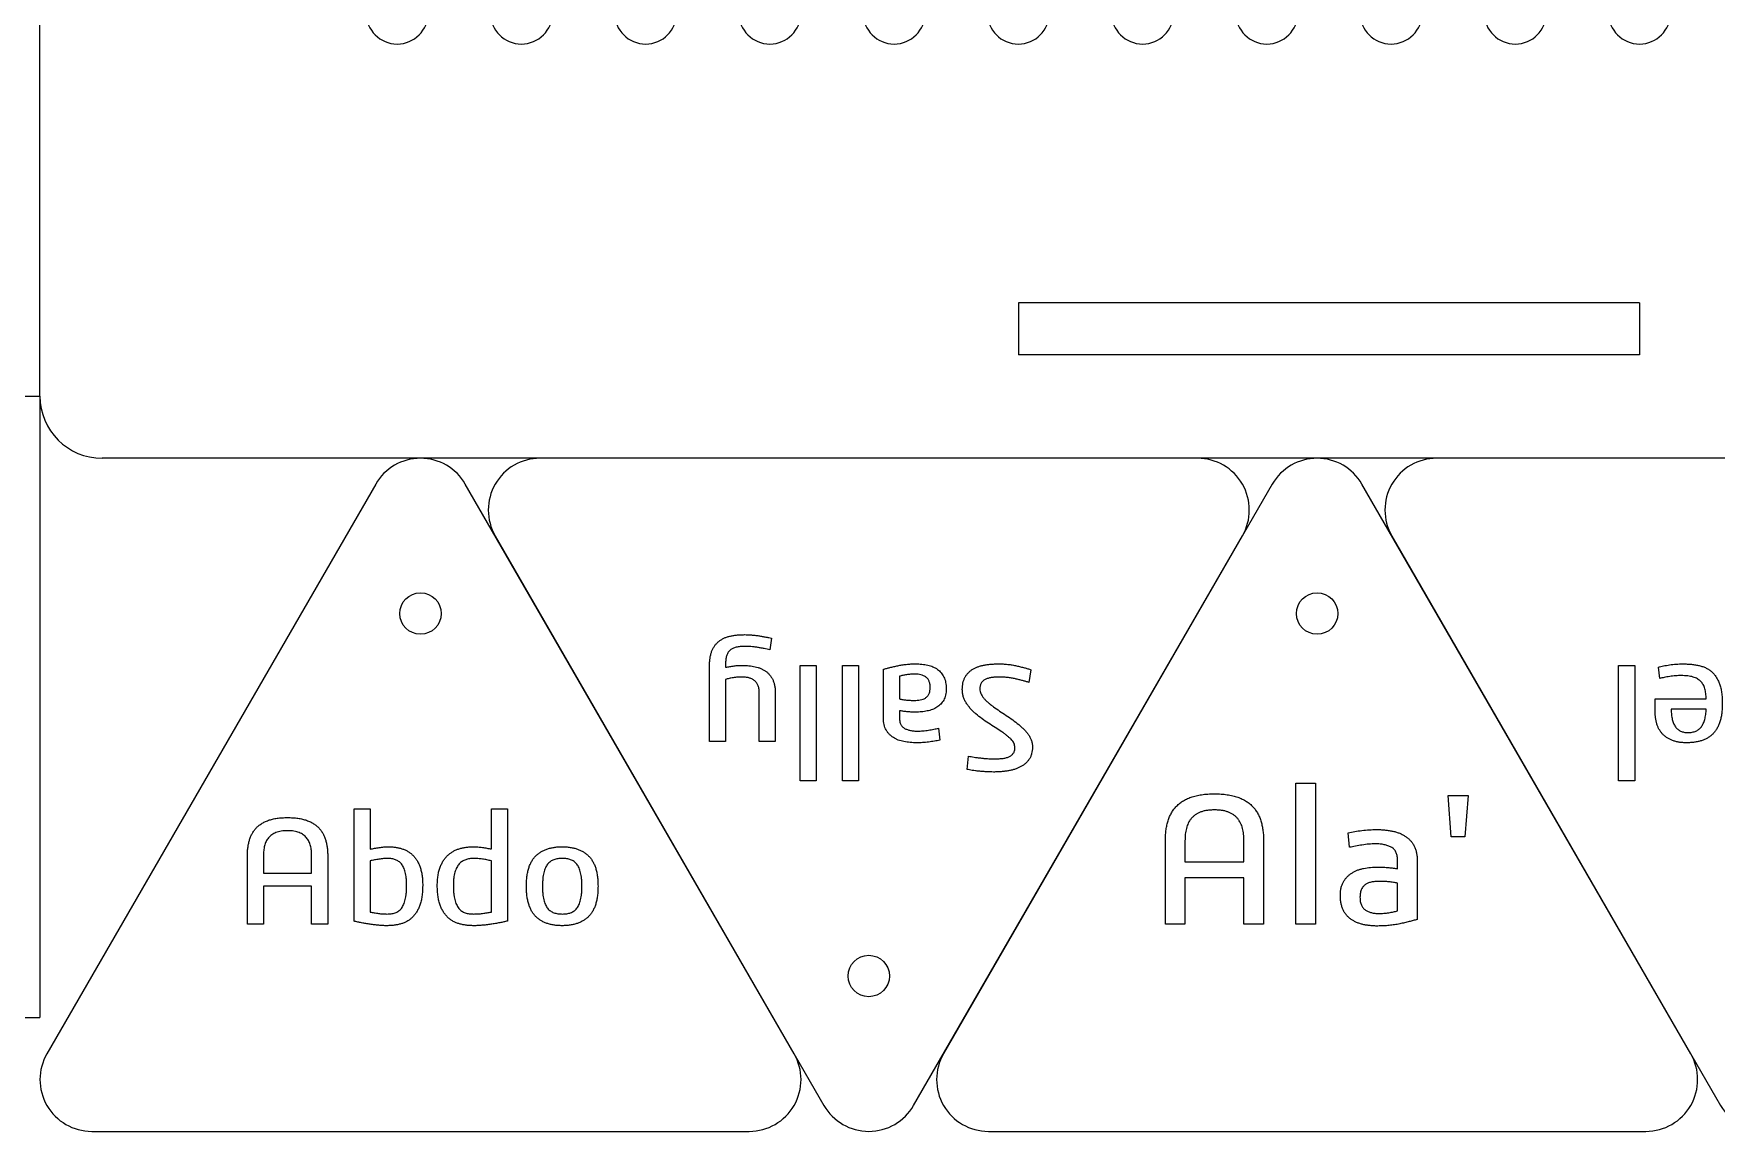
# Model space of a CAD drawing. Header units: millimetres. Extents: x 9 to 348, y 407 to 812.
# Drawn here: x 223.6 to 304.9, y 494.4 to 547.4 of the extents above; entities that cross this region are included whole.
import ezdxf

# ---------------------------------------------------------------- set-up
doc = ezdxf.new("R2010")
doc.units = ezdxf.units.MM

# ---------------------------------------------------------------- blocks, each defined once
blk = doc.blocks.new('7-Box Middle')
at = {"color": 179, "linetype": 'Continuous', "lineweight": 25}
for p, q in [((212.5, 52.5), (215, 52.5)), ((215, 52.5), (215, 22.5)), ((212.5, 22.5), (215, 22.5))]:
    blk.add_line(p, q, dxfattribs=at)
blk = doc.blocks.new('Sally')
at = {"color": 179, "linetype": 'Continuous', "lineweight": 25}
for p, q in [((16.212, 31.25), (0.335, 3.75)), ((36.419, 3.75), (20.542, 31.25)), ((18.871, 15.574), (19.647, 15.574)), ((18.871, 10), (18.871, 15.574)), ((19.647, 15.574), (19.647, 10)), ((20.917, 10), (20.917, 15.574)), ((20.917, 15.574), (21.693, 15.574)), ((21.693, 15.574), (21.693, 10)), ((13.631, 15.022), (13.562, 14.385)), ((15.006, 13.038), (14.952, 13.612)), ((22.893, 13.669), (23.669, 13.669)), ((22.893, 11.324), (22.893, 13.669)), ((23.669, 13.669), (23.669, 11.306)), ((25.292, 10.679), (25.292, 13.669)), ((25.292, 13.669), (26.068, 13.669)), ((26.068, 13.669), (26.068, 10)), ((16.895, 12.189), (16.895, 12.541)), ((17.672, 12.548), (17.672, 10.187)), ((16.895, 10.527), (16.895, 11.622)), ((10.545, 10.211), (10.644, 10.824)), ((19.647, 10), (18.871, 10)), ((21.693, 10), (20.917, 10)), ((25.292, 9.879), (25.292, 10.092)), ((23.073, 8.695), (23.157, 9.25)), ((2.5, 0), (34.254, 0))]:
    blk.add_line(p, q, dxfattribs=at)
blk.add_circle((18.377, 25), 1, dxfattribs=at)
for centre, start, end in [((18.377, 30), 30, 150), ((2.5, 2.5), 150, 270), ((34.254, 2.5), 270, 30)]:
    blk.add_arc(centre, 2.5, start, end, dxfattribs=at)
for points, knots in [([(10.475, 13.949), (10.477, 14.003), (10.481, 14.109), (10.508, 14.26), (10.556, 14.397), (10.621, 14.521), (10.704, 14.631), (10.8, 14.729), (10.907, 14.818), (11.029, 14.893), (11.162, 14.957), (11.307, 15.013), (11.462, 15.057), (11.628, 15.092), (11.802, 15.118), (11.983, 15.136), (12.168, 15.149), (12.294, 15.15), (12.358, 15.151)], [0, 0, 0, 0, 0.064899, 0.125423, 0.182455, 0.237477, 0.291576, 0.345747, 0.400503, 0.456735, 0.515657, 0.576621, 0.640893, 0.708025, 0.778407, 0.850139, 0.924267, 1, 1, 1, 1]), ([(12.358, 15.151), (12.415, 15.15), (12.532, 15.148), (12.709, 15.139), (12.886, 15.126), (13.059, 15.11), (13.223, 15.094), (13.374, 15.072), (13.508, 15.048), (13.592, 15.03), (13.631, 15.022)], [0, 0, 0, 0, 0.134184, 0.273672, 0.41423, 0.550642, 0.680372, 0.79944, 0.906898, 1, 1, 1, 1]), ([(13.015, 11.139), (13.012, 11.178), (13.007, 11.256), (12.971, 11.371), (12.912, 11.482), (12.828, 11.588), (12.729, 11.693), (12.616, 11.797), (12.492, 11.9), (12.306, 12.038), (12.057, 12.211), (11.743, 12.415), (11.429, 12.628), (11.18, 12.817), (10.996, 12.977), (10.872, 13.1), (10.76, 13.228), (10.66, 13.357), (10.576, 13.493), (10.518, 13.638), (10.482, 13.791), (10.477, 13.896), (10.475, 13.949)], [0, 0, 0, 0, 0.029569, 0.059427, 0.091125, 0.125296, 0.162151, 0.200795, 0.241962, 0.285374, 0.376901, 0.473302, 0.570799, 0.665864, 0.711709, 0.756269, 0.799136, 0.840701, 0.880905, 0.920484, 0.959551, 1, 1, 1, 1]), ([(12.358, 14.516), (12.285, 14.515), (12.145, 14.513), (11.975, 14.502), (11.849, 14.486), (11.763, 14.47), (11.684, 14.446), (11.612, 14.419), (11.547, 14.387), (11.49, 14.346), (11.439, 14.3), (11.396, 14.247), (11.362, 14.188), (11.338, 14.121), (11.324, 14.045), (11.322, 13.992), (11.322, 13.964)], [0, 0, 0, 0, 0.163964, 0.315031, 0.38435, 0.450111, 0.511412, 0.56907, 0.62387, 0.675555, 0.727126, 0.777166, 0.827588, 0.880498, 0.937817, 1, 1, 1, 1]), ([(11.322, 13.964), (11.324, 13.93), (11.329, 13.861), (11.367, 13.76), (11.427, 13.661), (11.51, 13.567), (11.609, 13.473), (11.723, 13.38), (11.846, 13.284), (12.031, 13.157), (12.281, 12.995), (12.594, 12.796), (12.91, 12.586), (13.157, 12.391), (13.34, 12.226), (13.464, 12.095), (13.576, 11.959), (13.676, 11.817), (13.759, 11.667), (13.82, 11.509), (13.854, 11.341), (13.859, 11.226), (13.862, 11.169)], [0, 0, 0, 0, 0.025961, 0.052724, 0.081507, 0.113508, 0.148386, 0.185588, 0.225153, 0.267204, 0.35665, 0.452558, 0.550165, 0.645515, 0.692124, 0.737708, 0.782695, 0.826766, 0.870147, 0.912713, 0.955903, 1, 1, 1, 1]), ([(13.562, 14.385), (13.521, 14.394), (13.432, 14.411), (13.291, 14.431), (13.138, 14.454), (12.978, 14.473), (12.815, 14.491), (12.655, 14.504), (12.502, 14.513), (12.404, 14.515), (12.358, 14.516)], [0, 0, 0, 0, 0.10363, 0.223245, 0.352756, 0.486536, 0.621913, 0.757855, 0.885381, 1, 1, 1, 1]), ([(14.952, 13.612), (15.037, 13.629), (15.215, 13.665), (15.491, 13.704), (15.777, 13.735), (15.969, 13.738), (16.064, 13.739)], [0, 0, 0, 0, 0.232283, 0.485548, 0.746289, 1, 1, 1, 1]), ([(16.027, 13.175), (15.939, 13.173), (15.76, 13.169), (15.496, 13.13), (15.244, 13.087), (15.082, 13.054), (15.006, 13.038)], [0, 0, 0, 0, 0.254538, 0.519614, 0.774515, 1, 1, 1, 1]), ([(16.895, 12.541), (16.894, 12.571), (16.893, 12.628), (16.882, 12.711), (16.862, 12.785), (16.836, 12.853), (16.801, 12.913), (16.756, 12.964), (16.707, 13.01), (16.626, 13.058), (16.514, 13.105), (16.365, 13.146), (16.201, 13.172), (16.086, 13.174), (16.027, 13.175)], [0, 0, 0, 0, 0.07259, 0.139428, 0.20239, 0.260232, 0.316416, 0.370396, 0.424287, 0.480171, 0.597232, 0.720799, 0.854861, 1, 1, 1, 1]), ([(16.064, 13.739), (16.117, 13.739), (16.222, 13.738), (16.377, 13.726), (16.529, 13.709), (16.677, 13.684), (16.819, 13.652), (16.953, 13.608), (17.077, 13.552), (17.191, 13.487), (17.296, 13.412), (17.39, 13.325), (17.473, 13.226), (17.543, 13.117), (17.602, 12.995), (17.642, 12.858), (17.668, 12.708), (17.67, 12.603), (17.672, 12.548)], [0, 0, 0, 0, 0.069859, 0.138419, 0.205319, 0.271741, 0.335979, 0.397791, 0.457281, 0.514855, 0.571126, 0.62741, 0.683177, 0.740355, 0.798931, 0.861229, 0.927651, 1, 1, 1, 1]), ([(14.638, 11.14), (14.639, 11.191), (14.642, 11.29), (14.665, 11.432), (14.703, 11.561), (14.758, 11.676), (14.825, 11.779), (14.902, 11.871), (14.989, 11.952), (15.086, 12.023), (15.191, 12.084), (15.305, 12.135), (15.428, 12.175), (15.604, 12.215), (15.834, 12.251), (16.023, 12.255), (16.118, 12.258)], [0, 0, 0, 0, 0.073348, 0.140705, 0.204106, 0.263791, 0.321703, 0.378517, 0.434418, 0.490933, 0.548373, 0.6074, 0.668624, 0.732084, 0.863807, 1, 1, 1, 1]), ([(16.118, 12.258), (16.194, 12.257), (16.338, 12.256), (16.542, 12.241), (16.725, 12.219), (16.84, 12.199), (16.895, 12.189)], [0, 0, 0, 0, 0.290697, 0.550948, 0.785448, 1, 1, 1, 1]), ([(16.191, 11.693), (16.139, 11.692), (16.038, 11.691), (15.892, 11.672), (15.758, 11.641), (15.659, 11.592), (15.591, 11.541), (15.547, 11.496), (15.507, 11.446), (15.474, 11.386), (15.447, 11.319), (15.427, 11.243), (15.417, 11.158), (15.415, 11.098), (15.414, 11.066)], [0, 0, 0, 0, 0.134836, 0.262976, 0.381423, 0.492545, 0.546446, 0.600508, 0.656331, 0.714534, 0.776292, 0.843517, 0.917722, 1, 1, 1, 1]), ([(16.895, 11.622), (16.842, 11.632), (16.731, 11.653), (16.559, 11.675), (16.377, 11.692), (16.254, 11.693), (16.191, 11.693)], [0, 0, 0, 0, 0.2289815, 0.4767352, 0.7356802, 1, 1, 1, 1]), ([(10.644, 10.824), (10.693, 10.809), (10.795, 10.78), (10.953, 10.737), (11.123, 10.695), (11.302, 10.65), (11.49, 10.61), (11.687, 10.585), (11.89, 10.567), (12.029, 10.565), (12.099, 10.564)], [0, 0, 0, 0, 0.103481, 0.21432, 0.331627, 0.457043, 0.587449, 0.720891, 0.858048, 1, 1, 1, 1]), ([(12.099, 10.564), (12.162, 10.566), (12.284, 10.569), (12.458, 10.59), (12.615, 10.628), (12.734, 10.671), (12.816, 10.717), (12.871, 10.756), (12.914, 10.805), (12.952, 10.859), (12.98, 10.919), (13, 10.987), (13.012, 11.061), (13.014, 11.112), (13.015, 11.139)], [0, 0, 0, 0, 0.15543, 0.297509, 0.427714, 0.547916, 0.604593, 0.658455, 0.711176, 0.763467, 0.81808, 0.874314, 0.935265, 1, 1, 1, 1]), ([(13.862, 11.169), (13.86, 11.114), (13.857, 11.009), (13.834, 10.857), (13.795, 10.717), (13.739, 10.591), (13.671, 10.476), (13.587, 10.374), (13.493, 10.281), (13.383, 10.203), (13.263, 10.133), (13.13, 10.077), (12.986, 10.028), (12.831, 9.991), (12.666, 9.964), (12.492, 9.944), (12.311, 9.932), (12.187, 9.93), (12.124, 9.929)], [0, 0, 0, 0, 0.0672, 0.130061, 0.189058, 0.245517, 0.300042, 0.353591, 0.407799, 0.462953, 0.519433, 0.578749, 0.640995, 0.706778, 0.775748, 0.847421, 0.921969, 1, 1, 1, 1]), ([(16.12, 9.929), (16.069, 9.93), (15.967, 9.931), (15.817, 9.944), (15.673, 9.962), (15.534, 9.987), (15.404, 10.025), (15.281, 10.068), (15.168, 10.126), (15.062, 10.191), (14.966, 10.266), (14.884, 10.357), (14.809, 10.454), (14.747, 10.565), (14.696, 10.689), (14.664, 10.827), (14.64, 10.979), (14.639, 11.085), (14.638, 11.14)], [0, 0, 0, 0, 0.071056, 0.139801, 0.205856, 0.27048, 0.332213, 0.391831, 0.449288, 0.505631, 0.561183, 0.616432, 0.672559, 0.729865, 0.790211, 0.854609, 0.924365, 1, 1, 1, 1]), ([(15.414, 11.066), (15.414, 11.037), (15.415, 10.98), (15.425, 10.899), (15.442, 10.825), (15.466, 10.758), (15.496, 10.698), (15.533, 10.645), (15.577, 10.6), (15.644, 10.548), (15.741, 10.499), (15.866, 10.455), (16.003, 10.428), (16.098, 10.425), (16.147, 10.423)], [0, 0, 0, 0, 0.079095, 0.151765, 0.218636, 0.282703, 0.342352, 0.399091, 0.455684, 0.512008, 0.627371, 0.744544, 0.868359, 1, 1, 1, 1]), ([(24.477, 10), (24.424, 10.001), (24.32, 10.003), (24.166, 10.015), (24.015, 10.035), (23.868, 10.062), (23.728, 10.098), (23.597, 10.148), (23.474, 10.208), (23.36, 10.278), (23.256, 10.362), (23.165, 10.459), (23.083, 10.567), (23.015, 10.69), (22.959, 10.826), (22.922, 10.979), (22.896, 11.146), (22.894, 11.263), (22.893, 11.324)], [0, 0, 0, 0, 0.066861, 0.132496, 0.197077, 0.260327, 0.321774, 0.381236, 0.438508, 0.495184, 0.551024, 0.607222, 0.664336, 0.723351, 0.785407, 0.851494, 0.922813, 1, 1, 1, 1]), ([(23.669, 11.306), (23.67, 11.273), (23.671, 11.209), (23.684, 11.117), (23.703, 11.032), (23.731, 10.955), (23.766, 10.885), (23.809, 10.824), (23.856, 10.769), (23.929, 10.708), (24.033, 10.647), (24.175, 10.597), (24.331, 10.57), (24.44, 10.567), (24.496, 10.564)], [0, 0, 0, 0, 0.078208, 0.150891, 0.219538, 0.283249, 0.344591, 0.402625, 0.459219, 0.515245, 0.627353, 0.743502, 0.867815, 1, 1, 1, 1]), ([(24.496, 10.564), (24.567, 10.566), (24.711, 10.57), (24.89, 10.592), (25.03, 10.615), (25.125, 10.635), (25.212, 10.656), (25.266, 10.672), (25.292, 10.679)], [0, 0, 0, 0, 0.265343, 0.536388, 0.66939, 0.790801, 0.900511, 1, 1, 1, 1]), ([(12.124, 9.929), (12.046, 9.93), (11.892, 9.932), (11.666, 9.951), (11.449, 9.978), (11.243, 10.02), (11.049, 10.067), (10.868, 10.114), (10.702, 10.161), (10.596, 10.194), (10.545, 10.211)], [0, 0, 0, 0, 0.14583, 0.285889, 0.421897, 0.553044, 0.677557, 0.793603, 0.901065, 1, 1, 1, 1]), ([(17.672, 10.187), (17.622, 10.173), (17.517, 10.144), (17.352, 10.101), (17.172, 10.058), (16.98, 10.015), (16.776, 9.975), (16.564, 9.95), (16.345, 9.932), (16.196, 9.93), (16.12, 9.929)], [0, 0, 0, 0, 0.098648, 0.20692, 0.324005, 0.44994, 0.582158, 0.717332, 0.856746, 1, 1, 1, 1]), ([(16.147, 10.423), (16.218, 10.425), (16.355, 10.427), (16.552, 10.453), (16.731, 10.486), (16.843, 10.514), (16.895, 10.527)], [0, 0, 0, 0, 0.2795162, 0.5433373, 0.7861573, 1, 1, 1, 1]), ([(24.361, 9.083), (24.4, 9.084), (24.476, 9.085), (24.586, 9.092), (24.687, 9.107), (24.781, 9.126), (24.866, 9.151), (24.942, 9.183), (25.01, 9.22), (25.071, 9.263), (25.123, 9.313), (25.169, 9.371), (25.206, 9.437), (25.239, 9.51), (25.263, 9.591), (25.278, 9.681), (25.29, 9.777), (25.291, 9.844), (25.292, 9.879)], [0, 0, 0, 0, 0.083107, 0.160161, 0.232299, 0.298996, 0.361389, 0.419499, 0.473345, 0.525061, 0.57558, 0.626992, 0.679861, 0.735832, 0.795026, 0.85822, 0.926982, 1, 1, 1, 1]), ([(26.068, 10), (26.066, 9.933), (26.063, 9.805), (26.043, 9.622), (26.007, 9.454), (25.956, 9.303), (25.891, 9.167), (25.815, 9.045), (25.727, 8.935), (25.624, 8.841), (25.509, 8.76), (25.383, 8.69), (25.243, 8.634), (25.091, 8.591), (24.929, 8.558), (24.756, 8.535), (24.574, 8.52), (24.449, 8.519), (24.384, 8.518)], [0, 0, 0, 0, 0.077204, 0.148419, 0.2142977, 0.27549, 0.3330665, 0.3884115, 0.4423316, 0.4957185, 0.5495274, 0.6050428, 0.6629794, 0.72381, 0.7877562, 0.8548467, 0.9253915, 1, 1, 1, 1]), ([(25.292, 10.092), (25.225, 10.079), (25.089, 10.055), (24.885, 10.025), (24.68, 10.004), (24.544, 10.001), (24.477, 10)], [0, 0, 0, 0, 0.248148, 0.503194, 0.755468, 1, 1, 1, 1]), ([(23.157, 9.25), (23.201, 9.24), (23.292, 9.22), (23.433, 9.189), (23.585, 9.163), (23.744, 9.135), (23.906, 9.112), (24.064, 9.095), (24.215, 9.085), (24.313, 9.083), (24.361, 9.083)], [0, 0, 0, 0, 0.110451, 0.228861, 0.355806, 0.490774, 0.626975, 0.758023, 0.881393, 1, 1, 1, 1]), ([(24.384, 8.518), (24.329, 8.519), (24.217, 8.52), (24.047, 8.532), (23.872, 8.548), (23.696, 8.572), (23.524, 8.601), (23.362, 8.631), (23.213, 8.661), (23.119, 8.684), (23.073, 8.695)], [0, 0, 0, 0, 0.124779, 0.253959, 0.385957, 0.522751, 0.655926, 0.780229, 0.894897, 1, 1, 1, 1])]:
    blk.add_open_spline(points, degree=3, knots=knots, dxfattribs=at)
blk = doc.blocks.new("Ala'")
at = {"color": 179, "linetype": 'Continuous', "lineweight": 25}
for p, q in [((16.212, 31.25), (0.335, 3.75)), ((36.419, 3.75), (20.542, 31.25)), ((17.342, 16.813), (18.291, 16.813)), ((17.342, 10), (17.342, 16.813)), ((18.291, 16.813), (18.291, 10)), ((24.706, 16.209), (25.675, 16.209)), ((24.856, 14.225), (24.706, 16.209)), ((25.675, 16.209), (25.517, 14.225)), ((11.047, 10), (11.047, 14.029)), ((11.996, 14.033), (11.996, 13.018)), ((14.842, 13.018), (14.842, 14.033)), ((15.79, 14.029), (15.79, 10)), ((19.948, 13.713), (19.882, 14.414)), ((25.517, 14.225), (24.856, 14.225)), ((11.996, 13.018), (14.842, 13.018)), ((22.258, 12.676), (22.258, 13.106)), ((23.206, 13.114), (23.206, 10.229)), ((11.996, 12.242), (11.996, 10)), ((14.842, 12.242), (11.996, 12.242)), ((14.842, 10), (14.842, 12.242)), ((22.258, 10.644), (22.258, 11.982)), ((11.996, 10), (11.047, 10)), ((15.79, 10), (14.842, 10)), ((18.291, 10), (17.342, 10)), ((2.5, 0), (34.254, 0))]:
    blk.add_line(p, q, dxfattribs=at)
blk.add_circle((18.377, 25), 1, dxfattribs=at)
for centre, start, end in [((18.377, 30), 30, 150), ((2.5, 2.5), 150, 270), ((34.254, 2.5), 270, 30)]:
    blk.add_arc(centre, 2.5, start, end, dxfattribs=at)
for points, knots in [([(11.047, 14.029), (11.048, 14.111), (11.05, 14.272), (11.074, 14.508), (11.11, 14.733), (11.161, 14.946), (11.229, 15.148), (11.317, 15.336), (11.425, 15.509), (11.554, 15.67), (11.705, 15.813), (11.877, 15.94), (12.073, 16.047), (12.291, 16.138), (12.534, 16.209), (12.803, 16.26), (13.1, 16.289), (13.307, 16.293), (13.415, 16.295)], [0, 0, 0, 0, 0.065367, 0.128147, 0.188198, 0.246222, 0.302454, 0.356921, 0.410817, 0.464908, 0.519711, 0.575916, 0.634735, 0.696672, 0.763328, 0.835668, 0.914258, 1, 1, 1, 1]), ([(13.415, 16.295), (13.522, 16.293), (13.729, 16.289), (14.026, 16.26), (14.297, 16.209), (14.541, 16.138), (14.761, 16.047), (14.958, 15.94), (15.131, 15.813), (15.282, 15.67), (15.41, 15.509), (15.521, 15.336), (15.609, 15.148), (15.677, 14.946), (15.727, 14.733), (15.763, 14.508), (15.787, 14.272), (15.789, 14.111), (15.79, 14.029)], [0, 0, 0, 0, 0.085584, 0.164028, 0.236583, 0.303459, 0.365939, 0.42496, 0.481061, 0.535763, 0.589753, 0.64374, 0.698106, 0.754234, 0.812151, 0.872091, 0.934754, 1, 1, 1, 1]), ([(13.424, 15.519), (13.357, 15.518), (13.229, 15.516), (13.046, 15.496), (12.882, 15.461), (12.735, 15.413), (12.604, 15.351), (12.487, 15.28), (12.384, 15.195), (12.293, 15.101), (12.216, 14.996), (12.151, 14.883), (12.099, 14.759), (12.059, 14.628), (12.032, 14.488), (12.01, 14.342), (11.998, 14.19), (11.997, 14.086), (11.996, 14.033)], [0, 0, 0, 0, 0.0845643, 0.161611, 0.231812, 0.2963861, 0.3565255, 0.4138265, 0.469461, 0.5244234, 0.5787647, 0.6336422, 0.6890565, 0.7471909, 0.8068171, 0.8687462, 0.9330457, 1, 1, 1, 1]), ([(14.842, 14.033), (14.841, 14.086), (14.839, 14.19), (14.827, 14.342), (14.806, 14.488), (14.776, 14.627), (14.739, 14.76), (14.685, 14.882), (14.62, 14.996), (14.543, 15.1), (14.453, 15.196), (14.349, 15.279), (14.232, 15.351), (14.101, 15.412), (13.956, 15.461), (13.794, 15.496), (13.615, 15.515), (13.489, 15.518), (13.424, 15.519)], [0, 0, 0, 0, 0.0672783, 0.131889, 0.1941178, 0.254149, 0.3124005, 0.3683071, 0.4234501, 0.4780544, 0.5328903, 0.5892368, 0.6468151, 0.7072455, 0.7715917, 0.8410183, 0.9173051, 1, 1, 1, 1]), ([(19.882, 14.414), (19.986, 14.435), (20.204, 14.48), (20.542, 14.527), (20.891, 14.565), (21.126, 14.569), (21.242, 14.57)], [0, 0, 0, 0, 0.232283, 0.485548, 0.746289, 1, 1, 1, 1]), ([(21.196, 13.881), (21.089, 13.878), (20.87, 13.873), (20.548, 13.826), (20.239, 13.772), (20.041, 13.732), (19.948, 13.713)], [0, 0, 0, 0, 0.254538, 0.519614, 0.774515, 1, 1, 1, 1]), ([(22.258, 13.106), (22.256, 13.142), (22.254, 13.212), (22.241, 13.313), (22.217, 13.404), (22.185, 13.487), (22.142, 13.56), (22.088, 13.623), (22.027, 13.679), (21.929, 13.737), (21.791, 13.795), (21.609, 13.845), (21.409, 13.876), (21.269, 13.879), (21.196, 13.881)], [0, 0, 0, 0, 0.0725901, 0.1394283, 0.2023902, 0.2602322, 0.3164161, 0.3703963, 0.4242875, 0.480171, 0.597232, 0.7207989, 0.8548613, 1, 1, 1, 1]), ([(21.242, 14.57), (21.306, 14.57), (21.435, 14.569), (21.624, 14.554), (21.81, 14.533), (21.991, 14.502), (22.165, 14.463), (22.328, 14.409), (22.48, 14.342), (22.619, 14.262), (22.748, 14.17), (22.862, 14.064), (22.963, 13.943), (23.049, 13.81), (23.122, 13.661), (23.17, 13.494), (23.202, 13.31), (23.205, 13.181), (23.206, 13.114)], [0, 0, 0, 0, 0.069859, 0.138419, 0.205319, 0.271741, 0.335979, 0.397791, 0.457281, 0.514855, 0.571126, 0.62741, 0.683177, 0.740355, 0.798931, 0.861229, 0.927651, 1, 1, 1, 1]), ([(19.498, 11.393), (19.5, 11.456), (19.503, 11.577), (19.532, 11.75), (19.578, 11.908), (19.646, 12.048), (19.727, 12.175), (19.822, 12.287), (19.928, 12.386), (20.046, 12.472), (20.175, 12.547), (20.314, 12.609), (20.464, 12.659), (20.679, 12.708), (20.961, 12.751), (21.191, 12.757), (21.308, 12.76)], [0, 0, 0, 0, 0.073348, 0.140705, 0.204106, 0.263791, 0.321703, 0.378517, 0.434418, 0.490933, 0.548373, 0.6074, 0.668624, 0.732084, 0.863807, 1, 1, 1, 1]), ([(21.308, 12.76), (21.4, 12.759), (21.576, 12.757), (21.825, 12.739), (22.05, 12.713), (22.19, 12.688), (22.258, 12.676)], [0, 0, 0, 0, 0.290697, 0.550948, 0.785448, 1, 1, 1, 1]), ([(21.31, 9.914), (21.247, 9.914), (21.122, 9.915), (20.939, 9.931), (20.763, 9.954), (20.594, 9.985), (20.435, 10.03), (20.284, 10.084), (20.146, 10.154), (20.017, 10.233), (19.9, 10.326), (19.799, 10.436), (19.707, 10.555), (19.632, 10.691), (19.57, 10.842), (19.53, 11.011), (19.501, 11.196), (19.499, 11.326), (19.498, 11.393)], [0, 0, 0, 0, 0.071056, 0.139801, 0.205856, 0.27048, 0.332213, 0.391831, 0.449288, 0.505631, 0.561183, 0.616432, 0.672559, 0.729865, 0.790211, 0.854609, 0.924365, 1, 1, 1, 1]), ([(21.397, 12.07), (21.333, 12.069), (21.21, 12.067), (21.032, 12.044), (20.867, 12.005), (20.746, 11.946), (20.664, 11.884), (20.61, 11.829), (20.56, 11.767), (20.52, 11.694), (20.487, 11.612), (20.463, 11.52), (20.45, 11.415), (20.448, 11.342), (20.447, 11.303)], [0, 0, 0, 0, 0.134836, 0.262976, 0.381423, 0.492545, 0.546446, 0.600508, 0.656331, 0.714534, 0.776292, 0.843517, 0.917722, 1, 1, 1, 1]), ([(22.258, 11.982), (22.193, 11.994), (22.057, 12.02), (21.846, 12.047), (21.624, 12.067), (21.473, 12.069), (21.397, 12.07)], [0, 0, 0, 0, 0.2289815, 0.4767352, 0.7356802, 1, 1, 1, 1]), ([(20.447, 11.303), (20.447, 11.267), (20.449, 11.198), (20.461, 11.099), (20.481, 11.009), (20.511, 10.927), (20.547, 10.853), (20.592, 10.788), (20.646, 10.733), (20.729, 10.669), (20.846, 10.609), (21, 10.556), (21.167, 10.523), (21.283, 10.519), (21.343, 10.517)], [0, 0, 0, 0, 0.079095, 0.151765, 0.218636, 0.282703, 0.342352, 0.399091, 0.455684, 0.512008, 0.627371, 0.744544, 0.868359, 1, 1, 1, 1]), ([(21.343, 10.517), (21.429, 10.519), (21.597, 10.522), (21.838, 10.553), (22.057, 10.594), (22.194, 10.628), (22.258, 10.644)], [0, 0, 0, 0, 0.2795162, 0.5433373, 0.7861573, 1, 1, 1, 1]), ([(23.206, 10.229), (23.145, 10.212), (23.017, 10.176), (22.816, 10.123), (22.596, 10.071), (22.36, 10.018), (22.112, 9.97), (21.852, 9.939), (21.584, 9.917), (21.403, 9.915), (21.31, 9.914)], [0, 0, 0, 0, 0.098648, 0.20692, 0.324005, 0.44994, 0.582158, 0.717332, 0.856746, 1, 1, 1, 1])]:
    blk.add_open_spline(points, degree=3, knots=knots, dxfattribs=at)
blk = doc.blocks.new('Abdo')
at = {"color": 179, "linetype": 'Continuous', "lineweight": 25}
for p, q in [((16.212, 31.25), (0.335, 3.75)), ((36.419, 3.75), (20.542, 31.25)), ((15.167, 15.574), (15.943, 15.574)), ((15.167, 10.151), (15.167, 15.574)), ((15.943, 15.574), (15.943, 13.625)), ((21.799, 15.574), (22.575, 15.574)), ((21.799, 13.633), (21.799, 15.574)), ((22.575, 15.574), (22.575, 10.151)), ((10.016, 10), (10.016, 13.296)), ((10.792, 13.3), (10.792, 12.469)), ((13.121, 12.469), (13.121, 13.3)), ((13.897, 13.296), (13.897, 10)), ((15.943, 13.059), (15.943, 10.586)), ((21.799, 10.586), (21.799, 13.059)), ((10.792, 12.469), (13.121, 12.469)), ((10.792, 11.834), (10.792, 10)), ((13.121, 11.834), (10.792, 11.834)), ((13.121, 10), (13.121, 11.834)), ((10.792, 10), (10.016, 10)), ((13.897, 10), (13.121, 10)), ((2.5, 0), (34.254, 0))]:
    blk.add_line(p, q, dxfattribs=at)
blk.add_circle((18.377, 25), 1, dxfattribs=at)
for centre, start, end in [((18.377, 30), 30, 150), ((2.5, 2.5), 150, 270), ((34.254, 2.5), 270, 30)]:
    blk.add_arc(centre, 2.5, start, end, dxfattribs=at)
for points, knots in [([(10.016, 13.296), (10.017, 13.364), (10.019, 13.496), (10.038, 13.688), (10.068, 13.872), (10.109, 14.047), (10.165, 14.212), (10.237, 14.366), (10.326, 14.508), (10.431, 14.639), (10.554, 14.756), (10.696, 14.86), (10.856, 14.948), (11.034, 15.022), (11.233, 15.08), (11.453, 15.122), (11.696, 15.145), (11.865, 15.149), (11.953, 15.151)], [0, 0, 0, 0, 0.0653666, 0.1281465, 0.1881977, 0.2462221, 0.3024544, 0.3569212, 0.4108174, 0.4649084, 0.5197112, 0.5759164, 0.6347352, 0.6966717, 0.7633285, 0.8356676, 0.9142576, 1, 1, 1, 1]), ([(11.953, 15.151), (12.042, 15.149), (12.211, 15.145), (12.454, 15.122), (12.675, 15.08), (12.875, 15.022), (13.055, 14.948), (13.216, 14.86), (13.358, 14.756), (13.481, 14.639), (13.586, 14.507), (13.677, 14.366), (13.748, 14.212), (13.804, 14.047), (13.845, 13.872), (13.875, 13.688), (13.894, 13.496), (13.896, 13.364), (13.897, 13.296)], [0, 0, 0, 0, 0.085584, 0.164028, 0.236583, 0.303459, 0.365939, 0.42496, 0.481061, 0.535763, 0.589753, 0.64374, 0.698106, 0.754234, 0.812151, 0.872091, 0.934754, 1, 1, 1, 1]), ([(11.961, 14.516), (11.906, 14.515), (11.801, 14.513), (11.652, 14.497), (11.517, 14.468), (11.397, 14.429), (11.29, 14.378), (11.194, 14.32), (11.11, 14.251), (11.036, 14.173), (10.972, 14.088), (10.919, 13.995), (10.877, 13.894), (10.844, 13.786), (10.822, 13.672), (10.804, 13.553), (10.794, 13.428), (10.793, 13.343), (10.792, 13.3)], [0, 0, 0, 0, 0.084564, 0.161611, 0.231812, 0.296386, 0.356525, 0.413827, 0.469461, 0.524423, 0.578765, 0.633642, 0.689056, 0.747191, 0.806817, 0.868746, 0.933046, 1, 1, 1, 1]), ([(13.121, 13.3), (13.12, 13.343), (13.119, 13.428), (13.109, 13.553), (13.091, 13.672), (13.067, 13.786), (13.037, 13.894), (12.992, 13.994), (12.94, 14.088), (12.876, 14.173), (12.803, 14.251), (12.718, 14.319), (12.622, 14.378), (12.515, 14.428), (12.396, 14.468), (12.263, 14.497), (12.117, 14.513), (12.014, 14.515), (11.961, 14.516)], [0, 0, 0, 0, 0.0672783, 0.131889, 0.1941178, 0.254149, 0.3124005, 0.3683071, 0.4234501, 0.4780544, 0.5328903, 0.5892368, 0.6468151, 0.7072455, 0.7715917, 0.8410183, 0.9173051, 1, 1, 1, 1]), ([(15.943, 13.625), (16.015, 13.64), (16.161, 13.67), (16.383, 13.705), (16.607, 13.735), (16.756, 13.738), (16.83, 13.739)], [0, 0, 0, 0, 0.245789, 0.498738, 0.752592, 1, 1, 1, 1]), ([(16.802, 13.175), (16.731, 13.173), (16.588, 13.17), (16.371, 13.141), (16.155, 13.104), (16.013, 13.074), (15.943, 13.059)], [0, 0, 0, 0, 0.242768, 0.497314, 0.75244, 1, 1, 1, 1]), ([(17.707, 11.869), (17.706, 11.931), (17.704, 12.05), (17.692, 12.22), (17.673, 12.372), (17.645, 12.507), (17.608, 12.627), (17.565, 12.734), (17.515, 12.828), (17.456, 12.909), (17.392, 12.979), (17.322, 13.037), (17.247, 13.085), (17.166, 13.118), (17.081, 13.143), (16.992, 13.162), (16.898, 13.173), (16.834, 13.174), (16.802, 13.175)], [0, 0, 0, 0, 0.1029773, 0.1964744, 0.280152, 0.3550999, 0.4234877, 0.4862377, 0.5447664, 0.5993964, 0.6512541, 0.7007231, 0.74861, 0.7966383, 0.8447239, 0.8948447, 0.9460727, 1, 1, 1, 1]), ([(16.83, 13.739), (16.887, 13.738), (17, 13.737), (17.166, 13.719), (17.327, 13.689), (17.482, 13.647), (17.629, 13.593), (17.767, 13.522), (17.894, 13.434), (18.012, 13.331), (18.119, 13.212), (18.213, 13.075), (18.293, 12.921), (18.362, 12.749), (18.417, 12.558), (18.456, 12.347), (18.479, 12.113), (18.482, 11.95), (18.483, 11.865)], [0, 0, 0, 0, 0.059771, 0.118296, 0.175143, 0.231054, 0.285818, 0.3396, 0.393375, 0.447725, 0.50313, 0.560755, 0.621268, 0.685253, 0.754289, 0.829201, 0.910927, 1, 1, 1, 1]), ([(19.189, 11.865), (19.19, 11.95), (19.193, 12.113), (19.218, 12.347), (19.261, 12.559), (19.32, 12.75), (19.397, 12.921), (19.482, 13.076), (19.581, 13.212), (19.694, 13.331), (19.817, 13.434), (19.951, 13.522), (20.095, 13.593), (20.248, 13.647), (20.41, 13.689), (20.578, 13.718), (20.753, 13.737), (20.871, 13.739), (20.931, 13.739)], [0, 0, 0, 0, 0.087056, 0.166998, 0.240421, 0.308321, 0.371727, 0.431759, 0.489163, 0.544582, 0.599123, 0.65355, 0.707788, 0.763425, 0.820247, 0.878763, 0.938202, 1, 1, 1, 1]), ([(20.938, 13.175), (20.873, 13.172), (20.745, 13.167), (20.589, 13.129), (20.471, 13.085), (20.39, 13.037), (20.314, 12.98), (20.244, 12.91), (20.182, 12.828), (20.127, 12.734), (20.079, 12.627), (20.036, 12.507), (20.003, 12.372), (19.981, 12.22), (19.967, 12.05), (19.965, 11.931), (19.965, 11.869)], [0, 0, 0, 0, 0.104331, 0.206426, 0.256596, 0.306385, 0.356992, 0.409664, 0.464056, 0.522355, 0.584785, 0.65247, 0.726168, 0.808106, 0.899472, 1, 1, 1, 1]), ([(20.931, 13.739), (21.005, 13.738), (21.15, 13.736), (21.366, 13.71), (21.581, 13.675), (21.725, 13.647), (21.799, 13.633)], [0, 0, 0, 0, 0.253206, 0.49637, 0.742465, 1, 1, 1, 1]), ([(21.799, 13.059), (21.728, 13.076), (21.585, 13.11), (21.369, 13.146), (21.154, 13.171), (21.01, 13.174), (20.938, 13.175)], [0, 0, 0, 0, 0.2530686, 0.5046891, 0.7529788, 1, 1, 1, 1]), ([(23.492, 11.834), (23.494, 11.916), (23.496, 12.073), (23.517, 12.299), (23.552, 12.509), (23.599, 12.701), (23.662, 12.875), (23.74, 13.032), (23.83, 13.172), (23.936, 13.294), (24.055, 13.399), (24.185, 13.492), (24.329, 13.567), (24.483, 13.632), (24.65, 13.68), (24.828, 13.715), (25.019, 13.736), (25.15, 13.738), (25.218, 13.739)], [0, 0, 0, 0, 0.082509, 0.159345, 0.230885, 0.297867, 0.360203, 0.418953, 0.475058, 0.52902, 0.582421, 0.635958, 0.690556, 0.747112, 0.805451, 0.866713, 0.931666, 1, 1, 1, 1]), ([(25.224, 13.175), (25.187, 13.175), (25.114, 13.174), (25.009, 13.161), (24.91, 13.143), (24.817, 13.115), (24.73, 13.079), (24.651, 13.03), (24.578, 12.97), (24.513, 12.898), (24.455, 12.813), (24.404, 12.716), (24.363, 12.605), (24.327, 12.482), (24.302, 12.343), (24.281, 12.188), (24.272, 12.017), (24.27, 11.897), (24.269, 11.834)], [0, 0, 0, 0, 0.058636, 0.114709, 0.167288, 0.218146, 0.26676, 0.315725, 0.364763, 0.415703, 0.468663, 0.526285, 0.587821, 0.655414, 0.729276, 0.810611, 0.901323, 1, 1, 1, 1]), ([(25.218, 13.739), (25.285, 13.738), (25.416, 13.736), (25.607, 13.715), (25.785, 13.68), (25.953, 13.632), (26.107, 13.567), (26.251, 13.491), (26.382, 13.399), (26.501, 13.294), (26.609, 13.173), (26.7, 13.032), (26.777, 12.875), (26.842, 12.701), (26.889, 12.509), (26.924, 12.299), (26.947, 12.073), (26.949, 11.916), (26.95, 11.834)], [0, 0, 0, 0, 0.06825, 0.132752, 0.194304, 0.25293, 0.309071, 0.363602, 0.417683, 0.471018, 0.525159, 0.5814, 0.640078, 0.702465, 0.769364, 0.840816, 0.917592, 1, 1, 1, 1]), ([(26.174, 11.834), (26.173, 11.897), (26.173, 12.017), (26.16, 12.188), (26.142, 12.343), (26.114, 12.481), (26.081, 12.606), (26.037, 12.715), (25.989, 12.814), (25.929, 12.897), (25.864, 12.969), (25.792, 13.03), (25.714, 13.079), (25.628, 13.115), (25.538, 13.143), (25.439, 13.161), (25.335, 13.174), (25.262, 13.175), (25.224, 13.175)], [0, 0, 0, 0, 0.098959, 0.189979, 0.271483, 0.345676, 0.413314, 0.475243, 0.532769, 0.58622, 0.637312, 0.686049, 0.734664, 0.782888, 0.832782, 0.884947, 0.940608, 1, 1, 1, 1]), ([(16.755, 10.494), (16.791, 10.494), (16.862, 10.495), (16.965, 10.507), (17.062, 10.524), (17.154, 10.549), (17.24, 10.584), (17.32, 10.632), (17.39, 10.694), (17.457, 10.766), (17.515, 10.853), (17.566, 10.952), (17.608, 11.066), (17.645, 11.193), (17.673, 11.336), (17.692, 11.497), (17.704, 11.677), (17.706, 11.802), (17.707, 11.869)], [0, 0, 0, 0, 0.056052, 0.110093, 0.160664, 0.209902, 0.257572, 0.305026, 0.353268, 0.403453, 0.457364, 0.514639, 0.577068, 0.644916, 0.720146, 0.804245, 0.897071, 1, 1, 1, 1]), ([(18.483, 11.865), (18.481, 11.774), (18.478, 11.601), (18.453, 11.352), (18.411, 11.128), (18.351, 10.928), (18.277, 10.749), (18.19, 10.59), (18.092, 10.448), (17.98, 10.326), (17.858, 10.222), (17.726, 10.135), (17.583, 10.064), (17.429, 10.014), (17.269, 9.975), (17.103, 9.95), (16.931, 9.932), (16.815, 9.93), (16.757, 9.929)], [0, 0, 0, 0, 0.091443, 0.175131, 0.251256, 0.320792, 0.384977, 0.445751, 0.503134, 0.558142, 0.611681, 0.664329, 0.71745, 0.771744, 0.826938, 0.883147, 0.940768, 1, 1, 1, 1]), ([(20.951, 9.929), (20.89, 9.93), (20.77, 9.932), (20.594, 9.95), (20.424, 9.976), (20.261, 10.014), (20.105, 10.065), (19.96, 10.135), (19.823, 10.221), (19.698, 10.326), (19.583, 10.448), (19.483, 10.59), (19.395, 10.749), (19.319, 10.927), (19.259, 11.128), (19.219, 11.352), (19.193, 11.601), (19.19, 11.774), (19.189, 11.865)], [0, 0, 0, 0, 0.060796, 0.119625, 0.176319, 0.231992, 0.286054, 0.339267, 0.392584, 0.446392, 0.501558, 0.558752, 0.619055, 0.682698, 0.751492, 0.826736, 0.909532, 1, 1, 1, 1]), ([(19.965, 11.869), (19.965, 11.802), (19.967, 11.677), (19.979, 11.497), (19.999, 11.336), (20.029, 11.193), (20.066, 11.065), (20.113, 10.953), (20.164, 10.853), (20.225, 10.766), (20.293, 10.693), (20.368, 10.633), (20.45, 10.584), (20.539, 10.549), (20.635, 10.524), (20.736, 10.507), (20.843, 10.495), (20.916, 10.494), (20.954, 10.494)], [0, 0, 0, 0, 0.101418, 0.192882, 0.275817, 0.350057, 0.417068, 0.479204, 0.535899, 0.589661, 0.639873, 0.689138, 0.736862, 0.785397, 0.835543, 0.88759, 0.942519, 1, 1, 1, 1]), ([(25.218, 9.929), (25.15, 9.931), (25.019, 9.933), (24.828, 9.954), (24.65, 9.989), (24.483, 10.039), (24.329, 10.102), (24.185, 10.177), (24.055, 10.27), (23.936, 10.375), (23.83, 10.496), (23.74, 10.637), (23.662, 10.794), (23.6, 10.969), (23.552, 11.161), (23.517, 11.37), (23.496, 11.596), (23.494, 11.753), (23.492, 11.834)], [0, 0, 0, 0, 0.068337, 0.133293, 0.194558, 0.253006, 0.309423, 0.364023, 0.417562, 0.470966, 0.52493, 0.581038, 0.639791, 0.702481, 0.769104, 0.840648, 0.917487, 1, 1, 1, 1]), ([(24.269, 11.834), (24.27, 11.772), (24.271, 11.652), (24.281, 11.48), (24.302, 11.326), (24.327, 11.187), (24.363, 11.063), (24.404, 10.953), (24.455, 10.856), (24.512, 10.77), (24.579, 10.699), (24.651, 10.639), (24.73, 10.59), (24.817, 10.553), (24.91, 10.528), (25.009, 10.507), (25.115, 10.497), (25.187, 10.495), (25.224, 10.494)], [0, 0, 0, 0, 0.09868, 0.189394, 0.271306, 0.34517, 0.412208, 0.473745, 0.531369, 0.584808, 0.635321, 0.68436, 0.733327, 0.781942, 0.832638, 0.885332, 0.941343, 1, 1, 1, 1]), ([(26.95, 11.834), (26.949, 11.753), (26.947, 11.596), (26.924, 11.37), (26.889, 11.161), (26.842, 10.968), (26.778, 10.794), (26.7, 10.637), (26.609, 10.496), (26.501, 10.375), (26.382, 10.269), (26.251, 10.178), (26.107, 10.102), (25.953, 10.038), (25.786, 9.989), (25.607, 9.954), (25.416, 9.933), (25.285, 9.931), (25.218, 9.929)], [0, 0, 0, 0, 0.082412, 0.159191, 0.230647, 0.297188, 0.359928, 0.418609, 0.474852, 0.528996, 0.582334, 0.636417, 0.690951, 0.746953, 0.805687, 0.867241, 0.931747, 1, 1, 1, 1]), ([(25.224, 10.494), (25.262, 10.495), (25.334, 10.497), (25.44, 10.507), (25.537, 10.528), (25.629, 10.553), (25.714, 10.59), (25.792, 10.639), (25.864, 10.7), (25.93, 10.771), (25.988, 10.855), (26.037, 10.953), (26.081, 11.063), (26.114, 11.187), (26.142, 11.325), (26.16, 11.481), (26.173, 11.652), (26.173, 11.772), (26.174, 11.834)], [0, 0, 0, 0, 0.059414, 0.115013, 0.167293, 0.217022, 0.265247, 0.313864, 0.362603, 0.413267, 0.467196, 0.524724, 0.586656, 0.653734, 0.72793, 0.810014, 0.901038, 1, 1, 1, 1]), ([(15.943, 10.586), (16.01, 10.574), (16.145, 10.55), (16.349, 10.519), (16.553, 10.498), (16.689, 10.495), (16.755, 10.494)], [0, 0, 0, 0, 0.25009, 0.503301, 0.754861, 1, 1, 1, 1]), ([(20.954, 10.494), (21.023, 10.495), (21.164, 10.498), (21.377, 10.519), (21.589, 10.55), (21.729, 10.574), (21.799, 10.586)], [0, 0, 0, 0, 0.24604, 0.496924, 0.75062, 1, 1, 1, 1]), ([(16.757, 9.929), (16.693, 9.93), (16.562, 9.932), (16.362, 9.947), (16.155, 9.97), (15.947, 9.996), (15.74, 10.031), (15.538, 10.064), (15.348, 10.105), (15.226, 10.136), (15.167, 10.151)], [0, 0, 0, 0, 0.11791, 0.244326, 0.374577, 0.505914, 0.636387, 0.765057, 0.886972, 1, 1, 1, 1]), ([(22.575, 10.151), (22.515, 10.137), (22.39, 10.109), (22.197, 10.069), (21.99, 10.032), (21.775, 9.997), (21.558, 9.967), (21.347, 9.947), (21.146, 9.932), (21.015, 9.93), (20.951, 9.929)], [0, 0, 0, 0, 0.112865, 0.233465, 0.361061, 0.496372, 0.631855, 0.760711, 0.883158, 1, 1, 1, 1])]:
    blk.add_open_spline(points, degree=3, knots=knots, dxfattribs=at)
blk = doc.blocks.new('Adel')
at = {"color": 179, "linetype": 'Continuous', "lineweight": 25}
for p, q in [((16.212, 31.25), (0.335, 3.75)), ((36.419, 3.75), (20.542, 31.25)), ((18.765, 13.633), (18.765, 15.574)), ((18.765, 15.574), (19.541, 15.574)), ((19.541, 15.574), (19.541, 10.151)), ((24.692, 10), (24.692, 15.574)), ((24.692, 15.574), (25.468, 15.574)), ((25.468, 15.574), (25.468, 10)), ((11.286, 10), (11.286, 13.296)), ((12.062, 13.3), (12.062, 12.469)), ((14.391, 12.469), (14.391, 13.3)), ((15.167, 13.296), (15.167, 10)), ((18.765, 10.586), (18.765, 13.059)), ((12.062, 12.469), (14.391, 12.469)), ((23.704, 12.22), (23.704, 11.623)), ((14.391, 11.834), (12.062, 11.834)), ((12.062, 11.834), (12.062, 10)), ((14.391, 10), (14.391, 11.834)), ((21.235, 12.117), (22.928, 12.117)), ((23.704, 11.623), (21.235, 11.623)), ((23.475, 10.632), (23.544, 10.084)), ((12.062, 10), (11.286, 10)), ((15.167, 10), (14.391, 10)), ((25.468, 10), (24.692, 10)), ((2.5, 0), (34.254, 0))]:
    blk.add_line(p, q, dxfattribs=at)
blk.add_circle((18.377, 25), 1, dxfattribs=at)
for centre, start, end in [((18.377, 30), 30, 150), ((2.5, 2.5), 150, 270), ((34.254, 2.5), 270, 30)]:
    blk.add_arc(centre, 2.5, start, end, dxfattribs=at)
for points, knots in [([(11.286, 13.296), (11.287, 13.364), (11.289, 13.496), (11.308, 13.688), (11.338, 13.872), (11.379, 14.047), (11.435, 14.212), (11.507, 14.366), (11.596, 14.508), (11.701, 14.639), (11.824, 14.756), (11.966, 14.86), (12.126, 14.948), (12.304, 15.022), (12.503, 15.08), (12.723, 15.122), (12.966, 15.145), (13.135, 15.149), (13.223, 15.151)], [0, 0, 0, 0, 0.0653666, 0.1281465, 0.1881977, 0.2462221, 0.3024544, 0.3569212, 0.4108174, 0.4649084, 0.5197112, 0.5759164, 0.6347352, 0.6966717, 0.7633285, 0.8356676, 0.9142576, 1, 1, 1, 1]), ([(13.223, 15.151), (13.312, 15.149), (13.481, 15.145), (13.724, 15.122), (13.945, 15.08), (14.145, 15.022), (14.325, 14.948), (14.486, 14.86), (14.628, 14.756), (14.751, 14.639), (14.856, 14.507), (14.947, 14.366), (15.018, 14.212), (15.074, 14.047), (15.115, 13.872), (15.145, 13.688), (15.164, 13.496), (15.166, 13.364), (15.167, 13.296)], [0, 0, 0, 0, 0.085584, 0.164028, 0.236583, 0.303459, 0.365939, 0.42496, 0.481061, 0.535763, 0.589753, 0.64374, 0.698106, 0.754234, 0.812151, 0.872091, 0.934754, 1, 1, 1, 1]), ([(13.231, 14.516), (13.176, 14.515), (13.071, 14.513), (12.922, 14.497), (12.787, 14.468), (12.667, 14.429), (12.56, 14.378), (12.464, 14.32), (12.38, 14.251), (12.306, 14.173), (12.242, 14.088), (12.189, 13.995), (12.147, 13.894), (12.114, 13.786), (12.092, 13.672), (12.074, 13.553), (12.064, 13.428), (12.063, 13.343), (12.062, 13.3)], [0, 0, 0, 0, 0.084564, 0.161611, 0.231812, 0.296386, 0.356525, 0.413827, 0.469461, 0.524423, 0.578765, 0.633642, 0.689056, 0.747191, 0.806817, 0.868746, 0.933046, 1, 1, 1, 1]), ([(14.391, 13.3), (14.39, 13.343), (14.389, 13.428), (14.379, 13.553), (14.361, 13.672), (14.337, 13.786), (14.307, 13.894), (14.262, 13.994), (14.21, 14.088), (14.146, 14.173), (14.073, 14.251), (13.988, 14.319), (13.892, 14.378), (13.785, 14.428), (13.666, 14.468), (13.533, 14.497), (13.387, 14.513), (13.284, 14.515), (13.231, 14.516)], [0, 0, 0, 0, 0.0672783, 0.131889, 0.1941178, 0.254149, 0.3124005, 0.3683071, 0.4234501, 0.4780544, 0.5328903, 0.5892368, 0.6468151, 0.7072455, 0.7715917, 0.8410183, 0.9173051, 1, 1, 1, 1]), ([(16.155, 11.865), (16.156, 11.95), (16.159, 12.113), (16.184, 12.347), (16.227, 12.559), (16.286, 12.75), (16.363, 12.921), (16.448, 13.076), (16.548, 13.212), (16.66, 13.331), (16.783, 13.434), (16.917, 13.522), (17.061, 13.593), (17.215, 13.647), (17.376, 13.689), (17.544, 13.718), (17.719, 13.737), (17.837, 13.739), (17.898, 13.739)], [0, 0, 0, 0, 0.0870562, 0.1669982, 0.240421, 0.3083209, 0.3717265, 0.4317591, 0.4891632, 0.544582, 0.5991234, 0.6535504, 0.707788, 0.7634251, 0.8202468, 0.8787633, 0.9382022, 1, 1, 1, 1]), ([(17.904, 13.175), (17.839, 13.172), (17.711, 13.167), (17.555, 13.129), (17.437, 13.085), (17.356, 13.037), (17.28, 12.98), (17.211, 12.91), (17.148, 12.828), (17.093, 12.734), (17.045, 12.627), (17.003, 12.507), (16.969, 12.372), (16.947, 12.22), (16.933, 12.05), (16.931, 11.931), (16.931, 11.869)], [0, 0, 0, 0, 0.104331, 0.206426, 0.256596, 0.306385, 0.356992, 0.409664, 0.464056, 0.522355, 0.584785, 0.65247, 0.726168, 0.808106, 0.899472, 1, 1, 1, 1]), ([(17.898, 13.739), (17.972, 13.738), (18.116, 13.736), (18.332, 13.71), (18.547, 13.675), (18.691, 13.647), (18.765, 13.633)], [0, 0, 0, 0, 0.253206, 0.49637, 0.742465, 1, 1, 1, 1]), ([(18.765, 13.059), (18.694, 13.076), (18.551, 13.11), (18.335, 13.146), (18.12, 13.171), (17.976, 13.174), (17.904, 13.175)], [0, 0, 0, 0, 0.2530686, 0.5046891, 0.7529788, 1, 1, 1, 1]), ([(20.459, 11.834), (20.46, 11.92), (20.463, 12.083), (20.485, 12.318), (20.521, 12.532), (20.573, 12.727), (20.639, 12.902), (20.721, 13.058), (20.811, 13.199), (20.919, 13.32), (21.038, 13.425), (21.169, 13.515), (21.313, 13.586), (21.468, 13.644), (21.634, 13.685), (21.809, 13.718), (21.992, 13.735), (22.118, 13.738), (22.182, 13.739)], [0, 0, 0, 0, 0.086515, 0.165887, 0.239301, 0.306483, 0.369479, 0.428662, 0.484901, 0.539041, 0.592129, 0.645786, 0.699629, 0.755296, 0.813066, 0.872943, 0.935104, 1, 1, 1, 1]), ([(22.121, 13.246), (22.085, 13.245), (22.015, 13.243), (21.914, 13.23), (21.821, 13.208), (21.734, 13.178), (21.657, 13.136), (21.585, 13.088), (21.523, 13.028), (21.467, 12.961), (21.419, 12.885), (21.376, 12.8), (21.339, 12.707), (21.306, 12.606), (21.28, 12.496), (21.26, 12.377), (21.243, 12.25), (21.237, 12.162), (21.235, 12.117)], [0, 0, 0, 0, 0.066434, 0.128605, 0.187091, 0.243224, 0.296854, 0.349459, 0.401684, 0.454586, 0.509445, 0.567908, 0.629288, 0.69398, 0.763637, 0.837912, 0.916465, 1, 1, 1, 1]), ([(22.928, 12.117), (22.927, 12.162), (22.926, 12.251), (22.918, 12.379), (22.901, 12.498), (22.879, 12.608), (22.852, 12.711), (22.816, 12.803), (22.776, 12.888), (22.728, 12.964), (22.674, 13.03), (22.614, 13.088), (22.547, 13.137), (22.474, 13.177), (22.395, 13.208), (22.309, 13.23), (22.217, 13.243), (22.154, 13.245), (22.121, 13.246)], [0, 0, 0, 0, 0.086594, 0.167771, 0.243893, 0.315089, 0.381647, 0.444402, 0.503414, 0.559583, 0.613665, 0.666002, 0.717946, 0.770432, 0.823715, 0.879255, 0.937803, 1, 1, 1, 1]), ([(22.182, 13.739), (22.245, 13.738), (22.368, 13.736), (22.545, 13.715), (22.71, 13.682), (22.86, 13.632), (22.998, 13.573), (23.123, 13.5), (23.238, 13.42), (23.339, 13.326), (23.427, 13.222), (23.504, 13.107), (23.567, 12.982), (23.618, 12.847), (23.655, 12.702), (23.685, 12.549), (23.701, 12.387), (23.703, 12.277), (23.704, 12.22)], [0, 0, 0, 0, 0.077769, 0.150155, 0.218088, 0.282306, 0.343067, 0.401633, 0.458611, 0.514248, 0.569702, 0.625399, 0.682259, 0.740835, 0.801752, 0.864841, 0.930778, 1, 1, 1, 1]), ([(17.917, 9.929), (17.856, 9.93), (17.736, 9.932), (17.56, 9.95), (17.39, 9.976), (17.227, 10.014), (17.071, 10.065), (16.926, 10.135), (16.789, 10.221), (16.664, 10.326), (16.549, 10.448), (16.449, 10.59), (16.361, 10.749), (16.285, 10.927), (16.225, 11.128), (16.185, 11.352), (16.159, 11.601), (16.156, 11.774), (16.155, 11.865)], [0, 0, 0, 0, 0.060796, 0.119625, 0.176319, 0.231992, 0.286054, 0.339267, 0.392584, 0.446392, 0.501558, 0.558752, 0.619055, 0.682698, 0.751492, 0.826736, 0.909532, 1, 1, 1, 1]), ([(16.931, 11.869), (16.932, 11.802), (16.933, 11.677), (16.945, 11.497), (16.965, 11.336), (16.995, 11.193), (17.032, 11.065), (17.079, 10.953), (17.13, 10.853), (17.191, 10.766), (17.26, 10.693), (17.334, 10.633), (17.416, 10.584), (17.506, 10.549), (17.601, 10.524), (17.702, 10.507), (17.809, 10.495), (17.882, 10.494), (17.92, 10.494)], [0, 0, 0, 0, 0.101418, 0.192882, 0.275817, 0.350057, 0.417068, 0.479204, 0.535899, 0.589661, 0.639873, 0.689138, 0.736862, 0.785397, 0.835543, 0.88759, 0.942519, 1, 1, 1, 1]), ([(22.362, 9.929), (22.291, 9.931), (22.153, 9.933), (21.95, 9.948), (21.756, 9.974), (21.572, 10.008), (21.4, 10.059), (21.241, 10.124), (21.098, 10.21), (20.968, 10.309), (20.854, 10.43), (20.751, 10.567), (20.665, 10.725), (20.589, 10.901), (20.529, 11.1), (20.489, 11.323), (20.463, 11.57), (20.46, 11.744), (20.459, 11.834)], [0, 0, 0, 0, 0.06803, 0.133054, 0.195249, 0.255232, 0.312204, 0.366849, 0.419606, 0.471341, 0.523675, 0.578082, 0.63534, 0.695952, 0.761497, 0.833924, 0.912919, 1, 1, 1, 1]), ([(21.235, 11.623), (21.237, 11.578), (21.241, 11.49), (21.254, 11.361), (21.275, 11.241), (21.301, 11.129), (21.335, 11.026), (21.381, 10.933), (21.435, 10.848), (21.5, 10.772), (21.576, 10.705), (21.663, 10.649), (21.761, 10.6), (21.87, 10.56), (21.993, 10.529), (22.131, 10.51), (22.283, 10.496), (22.39, 10.495), (22.446, 10.494)], [0, 0, 0, 0, 0.0706787, 0.1375824, 0.2010581, 0.2606147, 0.3170385, 0.3706629, 0.4225402, 0.4738146, 0.5258409, 0.5793054, 0.6357496, 0.6956451, 0.7607639, 0.8332995, 0.9127682, 1, 1, 1, 1]), ([(17.92, 10.494), (17.989, 10.495), (18.131, 10.498), (18.343, 10.519), (18.555, 10.55), (18.695, 10.574), (18.765, 10.586)], [0, 0, 0, 0, 0.24604, 0.496924, 0.75062, 1, 1, 1, 1]), ([(22.446, 10.494), (22.489, 10.495), (22.578, 10.497), (22.715, 10.504), (22.857, 10.518), (22.998, 10.538), (23.134, 10.562), (23.261, 10.584), (23.374, 10.606), (23.444, 10.624), (23.475, 10.632)], [0, 0, 0, 0, 0.123002, 0.256768, 0.396311, 0.533326, 0.667684, 0.793686, 0.907191, 1, 1, 1, 1]), ([(19.541, 10.151), (19.481, 10.137), (19.357, 10.109), (19.163, 10.069), (18.956, 10.032), (18.741, 9.997), (18.524, 9.967), (18.313, 9.947), (18.112, 9.932), (17.981, 9.93), (17.917, 9.929)], [0, 0, 0, 0, 0.112865, 0.233465, 0.361061, 0.496372, 0.631855, 0.760711, 0.883158, 1, 1, 1, 1]), ([(23.544, 10.084), (23.505, 10.074), (23.424, 10.054), (23.295, 10.026), (23.155, 10), (22.952, 9.967), (22.686, 9.936), (22.471, 9.932), (22.362, 9.929)], [0, 0, 0, 0, 0.100708, 0.210201, 0.330368, 0.459311, 0.727608, 1, 1, 1, 1])]:
    blk.add_open_spline(points, degree=3, knots=knots, dxfattribs=at)
blk = doc.blocks.new('2-Box Side left')
at = {"color": 179, "linetype": 'Continuous', "lineweight": 25}
for p, q in [((0, 3), (0, 67.5)), ((77.25, 7.5), (47.25, 7.5)), ((47.25, 7.5), (47.25, 5)), ((77.25, 7.5), (77.25, 5)), ((77.25, 5), (47.25, 5)), ((121.5, 0), (3, 0))]:
    blk.add_line(p, q, dxfattribs=at)
for centre, radius, end in [((17.25, 21.5), 1.5, 0), ((23.25, 21.5), 1.5, 0), ((29.25, 21.5), 1.5, 0), ((35.25, 21.5), 1.5, 0), ((41.25, 21.5), 1.5, 0), ((47.25, 21.5), 1.5, 0), ((53.25, 21.5), 1.5, 0), ((59.25, 21.5), 1.5, 0), ((65.25, 21.5), 1.5, 0), ((71.25, 21.5), 1.5, 0), ((77.25, 21.5), 1.5, 0), ((3, 3), 3, 270)]:
    blk.add_arc(centre, radius, 180, end, dxfattribs=at)

msp = doc.modelspace()

# ---------------------------------------------------------------- block references
at = {"color": 7, "linetype": 'Continuous'}
for name, p in [('2-Box Side left', (223.917, 526.922)), ('7-Box Middle', (8.917, 477.422)), ('Abdo', (223.917, 494.422)), ("Ala'", (267.219, 494.422))]:
    msp.add_blockref(name, p, dxfattribs=at)
at = {"color": 7, "linetype": 'Continuous', "rotation": 180}
for name, p in [('Sally', (282.322, 526.922)), ('Adel', (325.624, 526.922))]:
    msp.add_blockref(name, p, dxfattribs=at)

doc.saveas('drawing.dxf')
